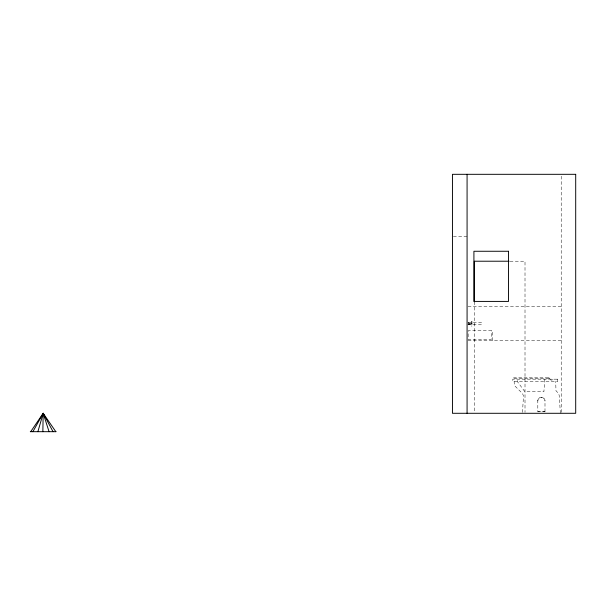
<?xml version="1.0" encoding="UTF-8"?>
<svg xmlns="http://www.w3.org/2000/svg" width="606" height="606" viewBox="0 0 606 606"><rect width="100%" height="100%" fill="white"/><g stroke="black" fill="none" stroke-linecap="round" stroke-linejoin="round"><path stroke-width="0.45" stroke-dasharray="3.03 2.27" d="M522.478 412.375L523.508 395.87L522.486 393.544L514.502 385.575L514.085 381.409M471.998 324.043L469.029 324.134M453.364 236.598L467.075 236.598M509.987 261.216L525.008 261.216L525.008 412.345M468.021 306.568L561.217 306.568M471.938 321.475L471.309 321.475L471.248 326.036L471.938 326.036M467.983 322.756L481.634 322.756L481.634 324.786L467.075 324.786M468.377 322.907L469.029 322.907L469.029 324.634M469.029 323.407L471.998 323.49M468.377 324.642L469.029 324.642M468.021 340.511L561.217 340.511M548.241 377.818L513.676 377.818L512.782 378.72L549.119 378.72M548.392 377.818L549.922 378.265L549.278 378.72M556.869 379.167L512.782 379.167L512.782 381.409L556.869 381.409M557.028 379.167L557.656 379.167M557.028 381.409L557.656 381.409M537.81 411.504L544.991 411.504M560.368 413.292L559.285 395.87L558.641 393.544L555.982 390.756L555.702 381.409M561.217 176.21L561.217 412.345M557.679 379.167L557.679 381.409M552.157 379.167L552.134 380.068L550.809 380.068L550.809 379.167M544.885 379.167L543.885 391.771L524.932 391.771L517.266 381.409L517.266 379.167M492.42 340.511L492.42 330.732L468.15 330.732L468.165 339.428L491.337 339.428L491.337 330.732M474.316 301.833L474.316 412.345M471.998 321.475L471.998 326.036M468.377 322.703L468.377 324.846M537.81 400.99A3.591 3.568 0 0 1 541.4 397.422A3.591 3.568 0 0 1 544.991 400.99M544.991 411.701L537.81 411.701L537.81 400.793A3.591 3.568 0 0 1 541.4 397.225A3.591 3.568 0 0 1 544.991 400.793L544.991 411.701"/><path stroke-width="0.91" d="M42.852 431.684L43.177 413.284L55.805 431.684M37.89 431.684L43.177 413.284L53.04 431.684M32.906 431.684L43.177 413.284L49.063 431.684M30.701 431.684L43.177 413.284M509.048 261.216L474.316 261.216L474.316 301.833M30.3 431.684L56.055 431.684M467.075 174.316L467.075 413.292M575.7 174.316L452.447 174.316L452.447 413.292L575.7 413.292L575.7 174.316M508.532 251.263L473.915 251.263L473.915 301.417L508.532 301.417L508.532 251.263"/></g></svg>
